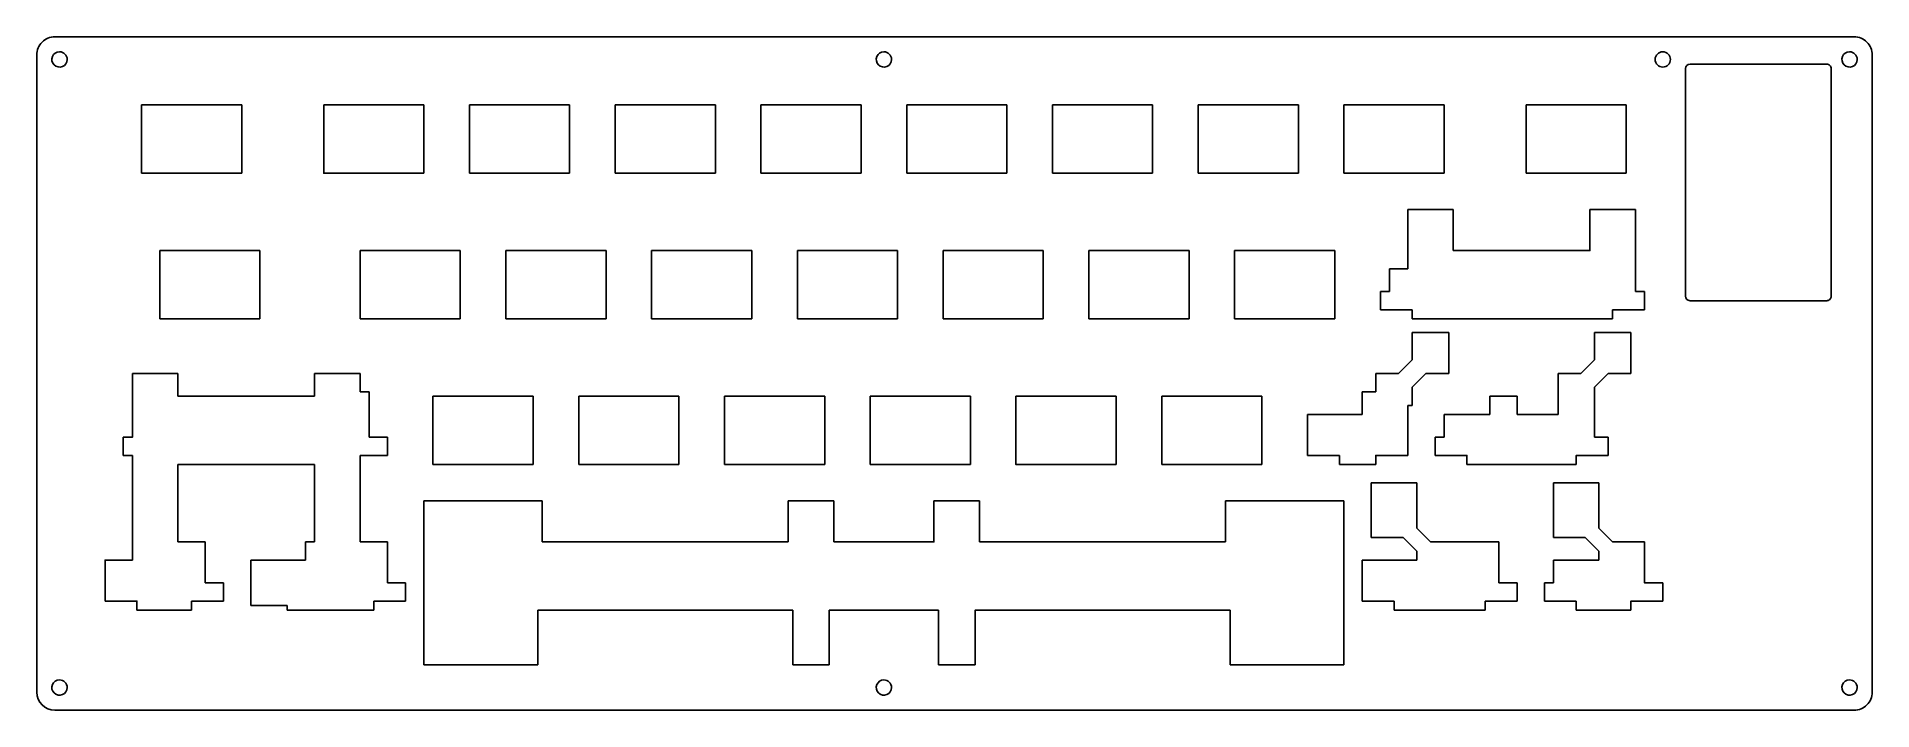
# Model space of a CAD drawing. Extents: x 0 to 240, y -87 to 1.
import ezdxf

# ---------------------------------------------------------------- set-up
doc = ezdxf.new("R2010")
doc.units = 0
doc.layers.get('0').update_dxf_attribs({"linetype": 'CONTINUOUS'})

msp = doc.modelspace()

# ---------------------------------------------------------------- linework, layer by layer
at = {"color": 7}
for points in [[(237.5535, 0.823265), (2.40538, 0.823265)], [(0.02286, -1.559255), (0.02286, -84.901735)], [(239.93602, -84.901735), (239.93602, -1.559255)], [(215.52662, -3.939235), (215.52662, -3.344875)], [(215.52662, -3.939235), (215.52662, -33.111135)], [(216.12352, -2.750515), (233.98226, -2.750515)], [(234.57662, -3.344875), (234.57662, -33.111135)], [(26.81224, -8.107375), (13.716, -8.107375)], [(13.716, -17.038015), (13.716, -8.107375)], [(26.81224, -17.038015), (26.81224, -8.107375)], [(50.62474, -17.038015), (37.5285, -17.038015), (37.5285, -8.107375)], [(50.62474, -8.107375), (37.5285, -8.107375)], [(50.62474, -17.038015), (50.62474, -8.107375)], [(69.67474, -8.107375), (56.5785, -8.107375)], [(56.5785, -17.038015), (56.5785, -8.107375)], [(69.67474, -17.038015), (69.67474, -8.107375)], [(88.72474, -8.107375), (75.6285, -8.107375)], [(75.6285, -17.038015), (75.6285, -8.107375)], [(88.72474, -17.038015), (88.72474, -8.107375)], [(107.77474, -8.107375), (94.6785, -8.107375)], [(94.6785, -17.038015), (94.6785, -8.107375)], [(107.77474, -17.038015), (107.77474, -8.107375)], [(126.82474, -8.107375), (113.7285, -8.107375)], [(113.7285, -17.038015), (113.7285, -8.107375)], [(126.82474, -17.038015), (126.82474, -8.107375)], [(132.7785, -17.038015), (132.7785, -8.107375)], [(145.87474, -8.107375), (132.7785, -8.107375)], [(145.87474, -17.038015), (145.87474, -8.107375)], [(151.8285, -17.038015), (151.8285, -8.107375)], [(164.92474, -8.107375), (151.8285, -8.107375)], [(164.92474, -17.038015), (164.92474, -8.107375)], [(183.97474, -8.107375), (170.8785, -8.107375)], [(170.8785, -17.038015), (170.8785, -8.107375)], [(183.97474, -17.038015), (183.97474, -8.107375)], [(207.78724, -8.107375), (194.691, -8.107375)], [(194.691, -17.038015), (194.691, -8.107375)], [(207.78724, -17.038015), (207.78724, -8.107375)], [(26.81224, -17.038015), (13.716, -17.038015)], [(69.67474, -17.038015), (56.5785, -17.038015)], [(88.72474, -17.038015), (75.6285, -17.038015)], [(107.77474, -17.038015), (94.6785, -17.038015)], [(126.82474, -17.038015), (113.7285, -17.038015)], [(145.87474, -17.038015), (132.7785, -17.038015)], [(164.92474, -17.038015), (151.8285, -17.038015)], [(183.97474, -17.038015), (170.8785, -17.038015)], [(207.78724, -17.038015), (194.691, -17.038015)], [(185.166, -21.800515), (179.21224, -21.800515)], [(179.21224, -21.800515), (179.21224, -29.537355)], [(185.166, -21.800515), (185.166, -26.563015)], [(185.166, -27.157375), (203.02474, -27.157375), (203.02474, -21.800515)], [(208.9785, -21.800515), (203.02474, -21.800515)], [(208.9785, -32.514235), (208.9785, -21.800515)], [(29.19476, -27.157375), (16.09598, -27.157375)], [(16.09598, -36.088015), (16.09598, -27.157375)], [(29.19476, -36.088015), (29.19476, -27.157375)], [(42.291, -36.088015), (42.291, -27.157375)], [(55.38724, -27.157375), (42.291, -27.157375)], [(55.38724, -36.088015), (55.38724, -27.157375)], [(74.43724, -27.157375), (61.341, -27.157375)], [(61.341, -36.088015), (61.341, -27.157375)], [(74.43724, -36.088015), (74.43724, -27.157375)], [(93.48724, -27.157375), (80.391, -27.157375)], [(80.391, -36.088015), (80.391, -27.157375)], [(93.48724, -36.088015), (93.48724, -27.157375)], [(112.53724, -27.157375), (99.441, -27.157375)], [(99.441, -36.088015), (99.441, -27.157375)], [(112.53724, -36.088015), (112.53724, -27.157375)], [(131.58724, -27.157375), (118.491, -27.157375)], [(118.491, -36.088015), (118.491, -27.157375)], [(131.58724, -36.088015), (131.58724, -27.157375)], [(150.63724, -27.157375), (137.541, -27.157375)], [(137.541, -36.088015), (137.541, -27.157375)], [(150.63724, -36.088015), (150.63724, -27.157375)], [(156.591, -36.088015), (156.591, -27.157375)], [(169.68724, -27.157375), (156.591, -27.157375)], [(169.68724, -36.088015), (169.68724, -27.157375)], [(185.166, -26.563015), (185.166, -27.157375)], [(176.83226, -29.537355), (176.83226, -32.514235)], [(178.02352, -29.537355), (176.83226, -29.537355)], [(179.21224, -29.537355), (178.02352, -29.537355)], [(176.83226, -32.514235), (175.641, -32.514235)], [(175.641, -32.514235), (175.641, -34.896755)], [(210.16976, -32.514235), (208.9785, -32.514235)], [(210.16976, -34.896755), (210.16976, -32.514235)], [(175.641, -34.896755), (179.80914, -34.896755)], [(179.80914, -34.896755), (179.80914, -36.088015)], [(206.00162, -34.896755), (210.16976, -34.896755)], [(206.00162, -34.896755), (206.00162, -36.088015)], [(233.98226, -33.705495), (216.12352, -33.705495)], [(29.19476, -36.088015), (16.09598, -36.088015)], [(55.38724, -36.088015), (42.291, -36.088015)], [(74.43724, -36.088015), (61.341, -36.088015)], [(93.48724, -36.088015), (80.391, -36.088015)], [(112.53724, -36.088015), (99.441, -36.088015)], [(131.58724, -36.088015), (118.491, -36.088015)], [(150.63724, -36.088015), (137.541, -36.088015)], [(169.68724, -36.088015), (156.591, -36.088015)], [(179.80914, -36.088015), (206.00162, -36.088015)], [(184.57164, -37.873635), (179.80914, -37.873635)], [(179.80914, -37.873635), (179.80914, -41.444875)], [(184.57164, -43.230495), (184.57164, -37.873635)], [(203.62164, -37.873635), (203.62164, -41.444875)], [(203.62164, -37.873635), (208.38414, -37.873635)], [(208.38414, -37.873635), (208.38414, -43.230495)], [(179.80914, -41.444875), (178.02352, -43.230495)], [(203.62164, -41.444875), (201.83602, -43.230495)], [(12.52474, -43.230495), (12.52474, -51.564235), (11.33348, -51.564235)], [(12.52474, -43.230495), (18.4785, -43.230495)], [(18.4785, -43.230495), (18.4785, -46.207375)], [(36.33724, -43.230495), (42.291, -43.230495)], [(36.33724, -46.207375), (36.33724, -43.230495)], [(42.291, -43.230495), (42.291, -45.613015)], [(175.04664, -43.230495), (175.04664, -45.613015)], [(178.02352, -43.230495), (175.04664, -43.230495)], [(179.80914, -45.016115), (181.59476, -43.230495)], [(179.80914, -45.016115), (179.80914, -47.398635)], [(184.57164, -43.230495), (181.59476, -43.230495)], [(198.85914, -43.230495), (198.85914, -45.613015)], [(201.83602, -43.230495), (198.85914, -43.230495)], [(203.62164, -45.016115), (205.40726, -43.230495)], [(203.62164, -51.564235), (203.62164, -45.016115)], [(205.40726, -43.230495), (208.38414, -43.230495)], [(18.4785, -46.207375), (36.33724, -46.207375)], [(42.291, -45.613015), (43.48226, -45.613015)], [(43.48226, -45.613015), (43.48226, -51.564235)], [(64.91224, -46.207375), (51.816, -46.207375)], [(51.816, -55.138015), (51.816, -46.207375)], [(64.91224, -55.138015), (64.91224, -46.207375)], [(83.96224, -46.207375), (70.866, -46.207375)], [(70.866, -55.138015), (70.866, -46.207375)], [(83.96224, -55.138015), (83.96224, -46.207375)], [(103.01224, -46.207375), (89.916, -46.207375)], [(89.916, -55.138015), (89.916, -46.207375)], [(103.01224, -55.138015), (103.01224, -46.207375)], [(122.06224, -46.207375), (108.966, -46.207375)], [(108.966, -55.138015), (108.966, -46.207375)], [(122.06224, -55.138015), (122.06224, -46.207375)], [(141.11224, -55.138015), (128.016, -55.138015), (128.016, -46.207375)], [(141.11224, -46.207375), (128.016, -46.207375)], [(141.11224, -55.138015), (141.11224, -46.207375)], [(160.16224, -46.207375), (147.066, -46.207375)], [(147.066, -55.138015), (147.066, -46.207375)], [(160.16224, -55.138015), (160.16224, -46.207375)], [(175.04664, -45.613015), (173.26102, -45.613015)], [(173.26102, -48.587355), (173.26102, -45.613015)], [(179.21224, -47.398635), (179.80914, -47.398635)], [(179.21224, -53.946755), (179.21224, -47.398635)], [(189.9285, -46.207375), (193.49974, -46.207375)], [(189.9285, -48.587355), (189.9285, -46.207375)], [(193.49974, -48.587355), (198.85914, -48.587355), (198.85914, -45.613015)], [(193.49974, -46.207375), (193.49974, -48.587355)], [(166.116, -48.587355), (173.26102, -48.587355)], [(166.116, -48.587355), (166.116, -53.946755)], [(183.97474, -48.587355), (189.9285, -48.587355)], [(183.97474, -48.587355), (183.97474, -51.564235)], [(11.33348, -53.946755), (11.33348, -51.564235)], [(43.48226, -51.564235), (45.86224, -51.564235)], [(45.86224, -51.564235), (45.86224, -53.946755)], [(183.97474, -51.564235), (182.78602, -51.564235)], [(182.78602, -51.564235), (182.78602, -53.946755)], [(205.40726, -51.564235), (203.62164, -51.564235)], [(205.40726, -53.946755), (205.40726, -51.564235)], [(12.52474, -53.946755), (11.33348, -53.946755)], [(12.52474, -67.637355), (12.52474, -53.946755)], [(18.4785, -55.138015), (36.33724, -55.138015)], [(18.4785, -65.257375), (18.4785, -55.138015)], [(36.33724, -55.138015), (36.33724, -65.257375)], [(45.86224, -53.946755), (42.291, -53.946755)], [(42.291, -53.946755), (42.291, -65.257375)], [(64.91224, -55.138015), (51.816, -55.138015)], [(83.96224, -55.138015), (70.866, -55.138015)], [(103.01224, -55.138015), (89.916, -55.138015)], [(122.06224, -55.138015), (108.966, -55.138015)], [(160.16224, -55.138015), (147.066, -55.138015)], [(170.28414, -53.946755), (166.116, -53.946755)], [(170.28414, -55.138015), (170.28414, -53.946755)], [(170.28414, -55.138015), (175.04664, -55.138015)], [(179.21224, -53.946755), (175.04664, -53.946755), (175.04664, -55.138015)], [(182.78602, -53.946755), (186.95162, -53.946755), (186.95162, -55.138015)], [(186.95162, -55.138015), (201.23912, -55.138015)], [(205.40726, -53.946755), (201.23912, -53.946755), (201.23912, -55.138015)], [(174.44974, -57.517995), (174.44974, -64.663015)], [(174.44974, -57.517995), (180.4035, -57.517995)], [(180.4035, -63.471755), (180.4035, -57.517995)], [(198.26224, -57.517995), (198.26224, -64.663015)], [(198.26224, -57.517995), (204.216, -57.517995)], [(204.216, -63.471755), (204.216, -57.517995)], [(50.62474, -65.257375), (50.62474, -59.900515), (66.1035, -59.900515)], [(66.1035, -59.900515), (66.1035, -65.257375)], [(98.24974, -65.257375), (98.24974, -59.900515)], [(98.24974, -59.900515), (104.2035, -59.900515)], [(104.2035, -59.900515), (104.2035, -65.257375)], [(104.2035, -65.257375), (117.29974, -65.257375), (117.29974, -59.900515)], [(117.29974, -59.900515), (123.2535, -59.900515)], [(123.2535, -59.900515), (123.2535, -65.257375)], [(155.39974, -59.900515), (170.8785, -59.900515)], [(155.39974, -65.257375), (155.39974, -59.900515)], [(170.8785, -59.900515), (170.8785, -81.330495)], [(174.44974, -64.663015), (178.61788, -64.663015)], [(178.61788, -64.663015), (180.4035, -66.448635)], [(180.4035, -63.471755), (182.18912, -65.257375)], [(198.26224, -64.663015), (202.43038, -64.663015)], [(202.43038, -64.663015), (204.216, -66.448635)], [(204.216, -63.471755), (206.00162, -65.257375)], [(18.4785, -65.257375), (22.04974, -65.257375)], [(22.04974, -65.257375), (22.04974, -70.614235)], [(35.14598, -67.637355), (35.14598, -65.257375)], [(36.33724, -65.257375), (35.14598, -65.257375)], [(42.291, -65.257375), (45.86224, -65.257375)], [(45.86224, -65.257375), (45.86224, -70.614235)], [(50.62474, -65.257375), (50.62474, -81.330495)], [(66.1035, -65.257375), (98.24974, -65.257375)], [(123.2535, -65.257375), (155.39974, -65.257375)], [(180.4035, -66.448635), (180.4035, -67.637355)], [(191.11976, -65.257375), (182.18912, -65.257375)], [(191.11976, -65.257375), (191.11976, -70.614235)], [(204.216, -67.637355), (204.216, -66.448635)], [(206.00162, -65.257375), (210.16976, -65.257375)], [(210.16976, -65.257375), (210.16976, -70.614235), (212.54974, -70.614235)], [(8.9535, -72.996755), (8.9535, -67.637355), (12.52474, -67.637355)], [(28.0035, -67.637355), (35.14598, -67.637355)], [(28.0035, -67.637355), (28.0035, -73.591115)], [(173.26102, -67.637355), (180.4035, -67.637355)], [(173.26102, -72.996755), (173.26102, -67.637355)], [(198.26224, -67.637355), (198.26224, -70.614235)], [(198.26224, -67.637355), (204.216, -67.637355)], [(22.04974, -70.614235), (24.43226, -70.614235)], [(24.43226, -70.614235), (24.43226, -72.996755)], [(45.86224, -70.614235), (48.24476, -70.614235)], [(48.24476, -72.996755), (48.24476, -70.614235)], [(191.11976, -70.614235), (193.49974, -70.614235)], [(193.49974, -72.996755), (193.49974, -70.614235)], [(197.07352, -70.614235), (197.07352, -72.996755)], [(198.26224, -70.614235), (197.07352, -70.614235)], [(212.54974, -70.614235), (212.54974, -72.996755)], [(8.9535, -72.996755), (13.12164, -72.996755), (13.12164, -74.188015)], [(20.26412, -74.188015), (13.12164, -74.188015)], [(24.43226, -72.996755), (20.26412, -72.996755)], [(20.26412, -72.996755), (20.26412, -74.188015)], [(28.0035, -73.591115), (32.766, -73.591115)], [(32.766, -73.591115), (32.766, -74.188015)], [(32.766, -74.188015), (44.07662, -74.188015)], [(48.24476, -72.996755), (44.07662, -72.996755)], [(44.07662, -72.996755), (44.07662, -74.188015)], [(98.84664, -74.188015), (65.50914, -74.188015)], [(65.50914, -74.188015), (65.50914, -81.330495)], [(98.84664, -81.330495), (98.84664, -74.188015)], [(117.89664, -74.188015), (103.60914, -74.188015), (103.60914, -81.330495)], [(117.89664, -81.330495), (117.89664, -74.188015)], [(155.99664, -74.188015), (122.65914, -74.188015), (122.65914, -81.330495)], [(155.99664, -81.330495), (155.99664, -74.188015)], [(173.26102, -72.996755), (177.42662, -72.996755)], [(177.42662, -72.996755), (177.42662, -74.188015)], [(177.42662, -74.188015), (189.33414, -74.188015)], [(193.49974, -72.996755), (189.33414, -72.996755)], [(189.33414, -72.996755), (189.33414, -74.188015)], [(197.07352, -72.996755), (201.23912, -72.996755)], [(201.23912, -72.996755), (201.23912, -74.188015)], [(208.38414, -74.188015), (201.23912, -74.188015)], [(212.54974, -72.996755), (208.38414, -72.996755), (208.38414, -74.188015)], [(65.50914, -81.330495), (50.62474, -81.330495)], [(103.60914, -81.330495), (98.84664, -81.330495)], [(122.65914, -81.330495), (117.89664, -81.330495)], [(170.8785, -81.330495), (155.99664, -81.330495)], [(2.40538, -87.284255), (237.5535, -87.284255)]]:
    msp.add_lwpolyline(points, dxfattribs=at)
for points in [[(3.001569, -1.155443)], [(110.753144, -1.155443)], [(212.551772, -1.155443)], [(236.959648, -1.155443)], [(3.001569, -83.308645)], [(110.753144, -83.308645)], [(236.959648, -83.308645)]]:
    msp.add_lwpolyline(points, close=True, dxfattribs=at)
for points in [[(0.722456, 0.123669), (0.275883, -0.322904), (0.025001, -0.928587), (0.025001, -1.560137)], [(2.406261, 0.821124), (1.774712, 0.821124), (1.169029, 0.570242), (0.722456, 0.123669)], [(239.238733, 0.123755), (238.792107, 0.570335), (238.186362, 0.821188), (237.55477, 0.821124)], [(239.936274, -1.560137), (239.936274, -0.928545), (239.685359, -0.322825), (239.238733, 0.123755)], [(2.077689, -1.77276), (1.922908, -2.146435), (2.008463, -2.576553), (2.294462, -2.862551)], [(3.001569, -1.155443), (2.597106, -1.155443), (2.23247, -1.399086), (2.077689, -1.77276)], [(3.708676, -1.448337), (3.521139, -1.2608), (3.266785, -1.155443), (3.001569, -1.155443)], [(3.384252, -3.079324), (3.757927, -2.924543), (4.001569, -2.559906), (4.001569, -2.155444)], [(4.001569, -2.155444), (4.001569, -1.890227), (3.896212, -1.635873), (3.708676, -1.448337)], [(109.829264, -1.77276), (109.674483, -2.146435), (109.760039, -2.576553), (110.046037, -2.862551)], [(110.753144, -1.155443), (110.348682, -1.155443), (109.984045, -1.399086), (109.829264, -1.77276)], [(111.460251, -1.448337), (111.272715, -1.2608), (111.018361, -1.155443), (110.753144, -1.155443)], [(111.135828, -3.079324), (111.509502, -2.924543), (111.753145, -2.559906), (111.753145, -2.155444)], [(111.753145, -2.155444), (111.753145, -1.890227), (111.647788, -1.635873), (111.460251, -1.448337)], [(212.551772, -1.155443), (211.999487, -1.155443), (211.551771, -1.603159), (211.551771, -2.155444)], [(211.551771, -2.155444), (211.551771, -2.707729), (211.999487, -3.155445), (212.551772, -3.155445)], [(213.258879, -1.448337), (213.071343, -1.2608), (212.816989, -1.155443), (212.551772, -1.155443)], [(212.551772, -3.155445), (213.104057, -3.155445), (213.551773, -2.707729), (213.551773, -2.155444)], [(213.551773, -2.155444), (213.551773, -1.890227), (213.446416, -1.635873), (213.258879, -1.448337)], [(236.035768, -1.77276), (235.880987, -2.146435), (235.966543, -2.576553), (236.252541, -2.862551)], [(236.959648, -1.155443), (236.555186, -1.155443), (236.190549, -1.399086), (236.035768, -1.77276)], [(237.666755, -1.448337), (237.479219, -1.2608), (237.224865, -1.155443), (236.959648, -1.155443)], [(237.342332, -3.079324), (237.716006, -2.924543), (237.959649, -2.559906), (237.959649, -2.155444)], [(237.959649, -2.155444), (237.959649, -1.890227), (237.854292, -1.635873), (237.666755, -1.448337)], [(2.294462, -2.862551), (2.58046, -3.148549), (3.010578, -3.234105), (3.384252, -3.079324)], [(110.046037, -2.862551), (110.332035, -3.148549), (110.762153, -3.234105), (111.135828, -3.079324)], [(216.12352, -2.750744), (215.794807, -2.750849), (215.528391, -3.017356), (215.528398, -3.346069)], [(234.404017, -2.925089), (234.29236, -2.813442), (234.140922, -2.750727), (233.983022, -2.750744)], [(234.578398, -3.346069), (234.578401, -3.188169), (234.515674, -3.036736), (234.404017, -2.925089)], [(236.252541, -2.862551), (236.538539, -3.148549), (236.968657, -3.234105), (237.342332, -3.079324)], [(215.528398, -33.111643), (215.528363, -33.440376), (215.794788, -33.706914), (216.12352, -33.707019)], [(233.983022, -33.707019), (234.140931, -33.707036), (234.292377, -33.644315), (234.404035, -33.532656)], [(234.404035, -33.532656), (234.515693, -33.420998), (234.578415, -33.269552), (234.578398, -33.111643)], [(2.077689, -83.925962), (1.922908, -84.299636), (2.008463, -84.729754), (2.294462, -85.015752)], [(3.001569, -83.308645), (2.597106, -83.308645), (2.23247, -83.552287), (2.077689, -83.925962)], [(3.708676, -83.601538), (3.521139, -83.414002), (3.266785, -83.308645), (3.001569, -83.308645)], [(4.001569, -84.308645), (4.001569, -84.043429), (3.896212, -83.789075), (3.708676, -83.601538)], [(109.829264, -83.925962), (109.674483, -84.299636), (109.760039, -84.729754), (110.046037, -85.015752)], [(110.753144, -83.308645), (110.348682, -83.308645), (109.984045, -83.552287), (109.829264, -83.925962)], [(111.460251, -83.601538), (111.272715, -83.414002), (111.018361, -83.308645), (110.753144, -83.308645)], [(111.753145, -84.308645), (111.753145, -84.043429), (111.647788, -83.789075), (111.460251, -83.601538)], [(236.035768, -83.925962), (235.880987, -84.299636), (235.966543, -84.729754), (236.252541, -85.015752)], [(236.959648, -83.308645), (236.555186, -83.308645), (236.190549, -83.552287), (236.035768, -83.925962)], [(237.666755, -83.601538), (237.479219, -83.414002), (237.224865, -83.308645), (236.959648, -83.308645)], [(237.959649, -84.308645), (237.959649, -84.043429), (237.854292, -83.789075), (237.666755, -83.601538)], [(0.025009, -84.904021), (0.025015, -86.219151), (1.091139, -87.285271), (2.406269, -87.285271)], [(2.294462, -85.015752), (2.58046, -85.301751), (3.010578, -85.387306), (3.384252, -85.232525)], [(3.384252, -85.232525), (3.757927, -85.077744), (4.001569, -84.713108), (4.001569, -84.308645)], [(110.046037, -85.015752), (110.332035, -85.301751), (110.762153, -85.387306), (111.135828, -85.232525)], [(111.135828, -85.232525), (111.509502, -85.077744), (111.753145, -84.713108), (111.753145, -84.308645)], [(236.252541, -85.015752), (236.538539, -85.301751), (236.968657, -85.387306), (237.342332, -85.232525)], [(237.342332, -85.232525), (237.716006, -85.077744), (237.959649, -84.713108), (237.959649, -84.308645)], [(239.238729, -86.587906), (239.685355, -86.141328), (239.936271, -85.535611), (239.936274, -84.904021)], [(237.55477, -87.285271), (238.18636, -87.285336), (238.792104, -87.034484), (239.238729, -86.587906)]]:
    msp.add_open_spline(points, degree=3, dxfattribs=at)

doc.saveas('drawing.dxf')
